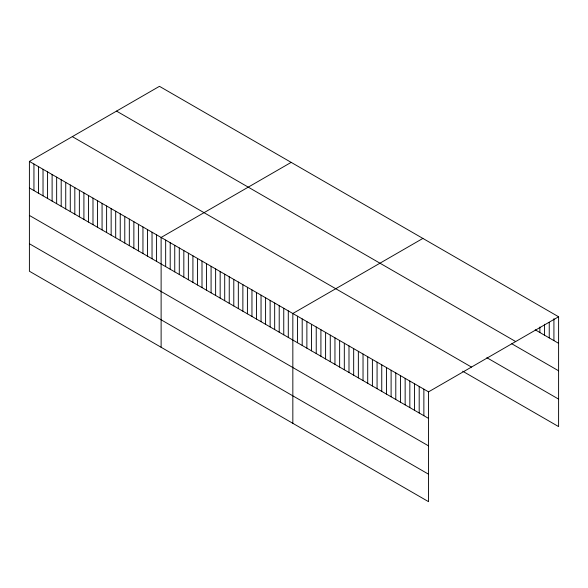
<?xml version="1.0" encoding="UTF-8"?>
<svg xmlns="http://www.w3.org/2000/svg" width="588" height="588" viewBox="0 0 588 588"><rect width="100%" height="100%" fill="white"/><g stroke="black" fill="none" stroke-linecap="round" stroke-linejoin="round"><path stroke-width="0.88" d="M29.4 161.406L428.549 391.858L428.549 501.674L29.4 271.23L29.4 161.406L159.451 86.326L558.6 316.77L558.6 426.594L462.668 371.204M291.17 162.369L161.119 237.456L161.119 347.28M422.89 238.419L292.839 313.5L292.839 423.323M428.549 391.858L558.6 316.77M535.205 329.809L558.6 343.319M116.534 111.103L515.683 341.547M511.803 343.782L558.6 370.8M486.842 357.688L558.6 399.112M72.317 136.629L471.466 367.074M29.4 187.954L428.549 418.406M29.4 215.436L428.549 445.88M29.4 243.748L428.549 474.2M553.918 318.645L553.918 340.614M549.243 322.349L549.243 337.916M544.562 324.231L544.562 335.211M539.88 327.016L539.88 332.514M423.867 389.153L423.867 415.701M419.193 386.448L419.193 412.996M414.511 383.751L414.511 410.299M409.829 381.046L409.829 407.594M405.147 378.349L405.147 404.897M400.472 375.644L400.472 402.192M395.79 372.939L395.79 399.495M391.108 370.242L391.108 396.79M386.434 367.537L386.434 394.085M381.752 364.839L381.752 391.387M377.07 362.135L377.07 388.683M372.395 359.43L372.395 385.985M367.713 356.732L367.713 383.28M363.031 354.027L363.031 380.576M358.357 351.33L358.357 377.878M353.675 348.625L353.675 375.173M348.993 345.92L348.993 372.476M344.318 343.223L344.318 369.771M339.636 340.518L339.636 367.066M334.954 337.821L334.954 364.369M330.272 335.116L330.272 361.664M325.598 332.418L325.598 358.967M320.916 329.714L320.916 356.262M316.234 327.009L316.234 353.557M311.559 324.311L311.559 350.86M306.877 321.607L306.877 348.155M302.195 318.909L302.195 345.457M297.521 316.204L297.521 342.753M288.296 310.883L288.296 337.431M283.754 308.259L283.754 334.807M279.212 305.635L279.212 332.183M274.669 303.011L274.669 329.559M270.127 300.394L270.127 326.943M265.585 297.771L265.585 324.319M261.043 295.147L261.043 321.695M256.5 292.523L256.5 319.071M251.958 289.899L251.958 316.454M247.416 287.282L247.416 313.83M242.873 284.658L242.873 311.206M238.331 282.034L238.331 308.582M233.789 279.41L233.789 305.958M229.246 276.794L229.246 303.342M224.704 274.17L224.704 300.718M220.162 271.546L220.162 298.094M215.627 268.922L215.627 295.47M211.085 266.298L211.085 292.853M206.542 263.681L206.542 290.229M202 261.057L202 287.606M197.458 258.433L197.458 284.982M192.915 255.809L192.915 282.358M188.373 253.193L188.373 279.741M183.831 250.569L183.831 277.117M179.289 247.945L179.289 274.493M174.746 245.321L174.746 271.869M170.204 242.697L170.204 269.253M165.662 240.08L165.662 266.629M156.577 234.832L156.577 261.381M152.035 232.209L152.035 258.757M147.492 229.592L147.492 256.14M142.95 226.968L142.95 253.516M138.408 224.344L138.408 250.892M133.866 221.72L133.866 248.268M129.323 219.096L129.323 245.652M124.781 216.48L124.781 243.028M120.239 213.856L120.239 240.404M115.696 211.232L115.696 237.78M111.154 208.608L111.154 235.156M106.612 205.991L106.612 232.539M102.069 203.367L102.069 229.915M97.527 200.743L97.527 227.291M92.985 198.119L92.985 224.667M88.45 195.495L88.45 222.044M83.908 192.879L83.908 219.427M79.365 190.255L79.365 216.803M74.823 187.631L74.823 214.179M70.281 185.007L70.281 211.555M65.738 182.383L65.738 208.938M61.196 179.766L61.196 206.314M56.654 177.142L56.654 203.691M52.112 174.518L52.112 201.067M47.569 171.894L47.569 198.443M43.027 169.278L43.027 195.826M38.485 166.654L38.485 193.202M33.942 164.03L33.942 190.578"/></g></svg>
